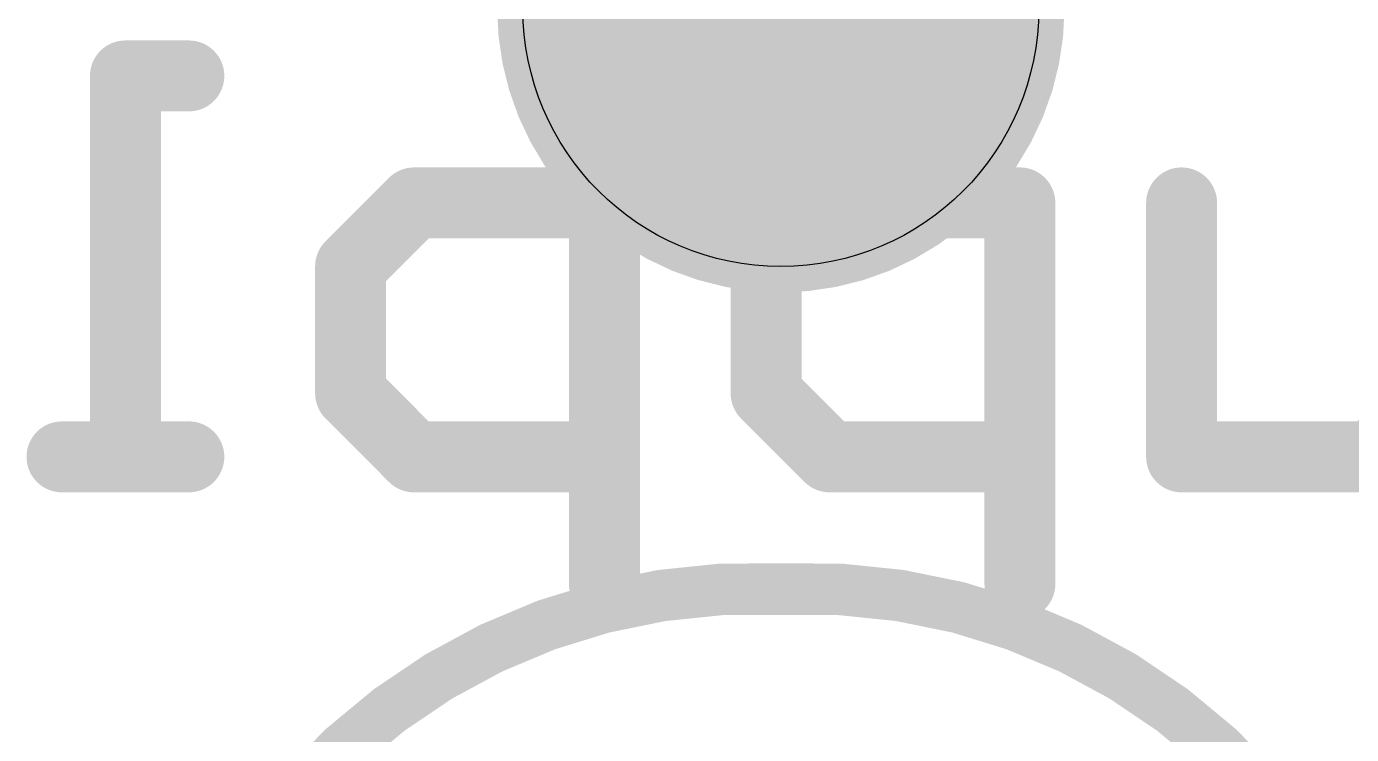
# Model space of a CAD drawing. Extents: x -128 to 56, y -3 to 18.
# Drawn here: x 15.32 to 20.54, y 7.43 to 10.22 of the extents above; entities that cross this region are included whole.
import ezdxf

# ---------------------------------------------------------------- set-up
doc = ezdxf.new("R2010")
doc.units = 0
for name, color, linetype in [('20', 53, 'CONTINUOUS'), ('21', 53, 'CONTINUOUS'), ('22', 53, 'CONTINUOUS'), ('29', 253, 'CONTINUOUS'), ('30', 253, 'CONTINUOUS')]:
    doc.layers.add(name, color=color, linetype=linetype)

msp = doc.modelspace()

# ---------------------------------------------------------------- linework, layer by layer
at = {"layer": '20'}
msp.add_circle((18.288, 10.287), 1.016, dxfattribs=at)
at = {"layer": '21'}
for points, const_width in [([(18.288, 8.001, 0.4142), (15.788, 5.715)], 0.2032), ([(20.788, 5.715, 0.4142), (18.288, 8.001)], 0.2032), ([(18.2857, 8.0517, 1), (18.2903, 7.9503)], 0.1016), ([(18.2857, 7.9503, 1), (18.2903, 8.0517)], 0.1016)]:
    msp.add_lwpolyline(points, format="xyb", dxfattribs=dict(at, const_width=const_width))
at = {"layer": '22', "const_width": 0.2794}
for points in [[(15.9556, 10.0216), (15.7056, 10.0216)], [(15.7056, 10.0216), (15.7056, 8.5217)], [(16.8428, 9.5216), (16.5928, 9.2716)], [(17.5928, 9.5216), (16.8428, 9.5216)], [(17.5928, 8.0217), (17.5928, 9.5216)], [(18.48, 9.5216), (18.23, 9.2716)], [(19.2299, 9.5216), (18.48, 9.5216)], [(19.2299, 8.0217), (19.2299, 9.5216)], [(19.8671, 8.5217), (19.8671, 9.5216)], [(16.5928, 9.2716), (16.5928, 8.7717)], [(18.23, 9.2716), (18.23, 8.7717)], [(16.5928, 8.7717), (16.8428, 8.5217)], [(18.23, 8.7717), (18.48, 8.5217)], [(20.8671, 8.7717), (20.6171, 8.5217)], [(15.9556, 8.5217), (15.4556, 8.5217)], [(16.8428, 8.5217), (17.5928, 8.5217)], [(18.48, 8.5217), (19.2299, 8.5217)], [(20.6171, 8.5217), (19.8671, 8.5217)]]:
    msp.add_lwpolyline(points, dxfattribs=at)
at = {"layer": '22', "const_width": 0.1397}
for points in [[(15.7056, 10.0914, 1), (15.7056, 9.9517)], [(15.7755, 10.0216, 1), (15.6358, 10.0216)], [(15.9556, 9.9517, 1), (15.9556, 10.0914)], [(16.8428, 9.5915, 1), (16.8428, 9.4518)], [(16.8922, 9.4722, 1), (16.7934, 9.571)], [(17.6626, 9.5216, 1), (17.5229, 9.5216)], [(17.5928, 9.4518, 1), (17.5928, 9.5915)], [(18.48, 9.5915, 1), (18.48, 9.4518)], [(18.5294, 9.4722, 1), (18.4306, 9.571)], [(19.2998, 9.5216, 1), (19.1601, 9.5216)], [(19.2299, 9.4518, 1), (19.2299, 9.5915)], [(19.937, 9.5216, 1), (19.7973, 9.5216)], [(16.6627, 9.2716, 1), (16.523, 9.2716)], [(18.2998, 9.2716, 1), (18.1601, 9.2716)], [(16.5434, 9.321, 1), (16.6422, 9.2222)], [(18.1806, 9.321, 1), (18.2794, 9.2222)], [(16.6422, 8.8211, 1), (16.5434, 8.7223)], [(18.2794, 8.8211, 1), (18.1806, 8.7223)], [(16.523, 8.7717, 1), (16.6627, 8.7717)], [(18.1601, 8.7717, 1), (18.2998, 8.7717)], [(15.4556, 8.5916, 1), (15.4556, 8.4519)], [(15.9556, 8.4519, 1), (15.9556, 8.5916)], [(16.8428, 8.5916, 1), (16.8428, 8.4519)], [(16.7934, 8.4723, 1), (16.8922, 8.5711)], [(17.5928, 8.4519, 1), (17.5928, 8.5916)], [(18.48, 8.5916, 1), (18.48, 8.4519)], [(18.4306, 8.4723, 1), (18.5294, 8.5711)], [(19.2299, 8.4519, 1), (19.2299, 8.5916)], [(19.8671, 8.5916, 1), (19.8671, 8.4519)], [(20.5677, 8.5711, 1), (20.6665, 8.4723)], [(15.6358, 8.5217, 1), (15.7755, 8.5217)], [(19.7973, 8.5217, 1), (19.937, 8.5217)], [(17.5229, 8.0217, 1), (17.6626, 8.0217)], [(19.1601, 8.0217, 1), (19.2998, 8.0217)]]:
    msp.add_lwpolyline(points, format="xyb", dxfattribs=at)
at = {"layer": '29', "const_width": 1.1176}
msp.add_lwpolyline([(18.288, 9.7282, 1), (18.288, 10.8458, 1), (18.288, 9.7282)], format="xyb", dxfattribs=at)
at = {"layer": '30', "const_width": 1.1176}
msp.add_lwpolyline([(18.288, 9.7282, 1), (18.288, 10.8458, 1), (18.288, 9.7282)], format="xyb", dxfattribs=at)

doc.saveas('drawing.dxf')
